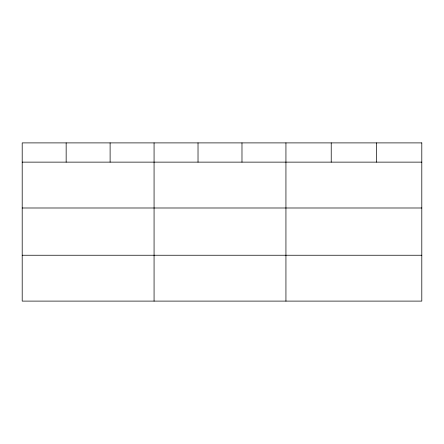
<?xml version="1.0" encoding="UTF-8"?>
<svg xmlns="http://www.w3.org/2000/svg" width="444" height="444" viewBox="0 0 444 444"><rect width="100%" height="100%" fill="white"/><g stroke="black" fill="none" stroke-linecap="round" stroke-linejoin="round"><path stroke-width="0.67" d="M22.2 162.132L421.8 162.132M22.2 207.992L421.8 207.992M22.2 255.245L421.8 255.245M376.512 142.896L376.512 162.132M331.224 142.896L331.224 162.132M285.936 142.896L285.936 301.104M241.98 142.896L241.98 162.132M198.024 142.896L198.024 162.132M154.068 142.896L154.068 301.104M110.112 142.896L110.112 162.132M66.156 142.896L66.156 162.132M421.8 142.896L22.2 142.896L22.2 301.104L421.8 301.104L421.8 142.896"/></g></svg>
